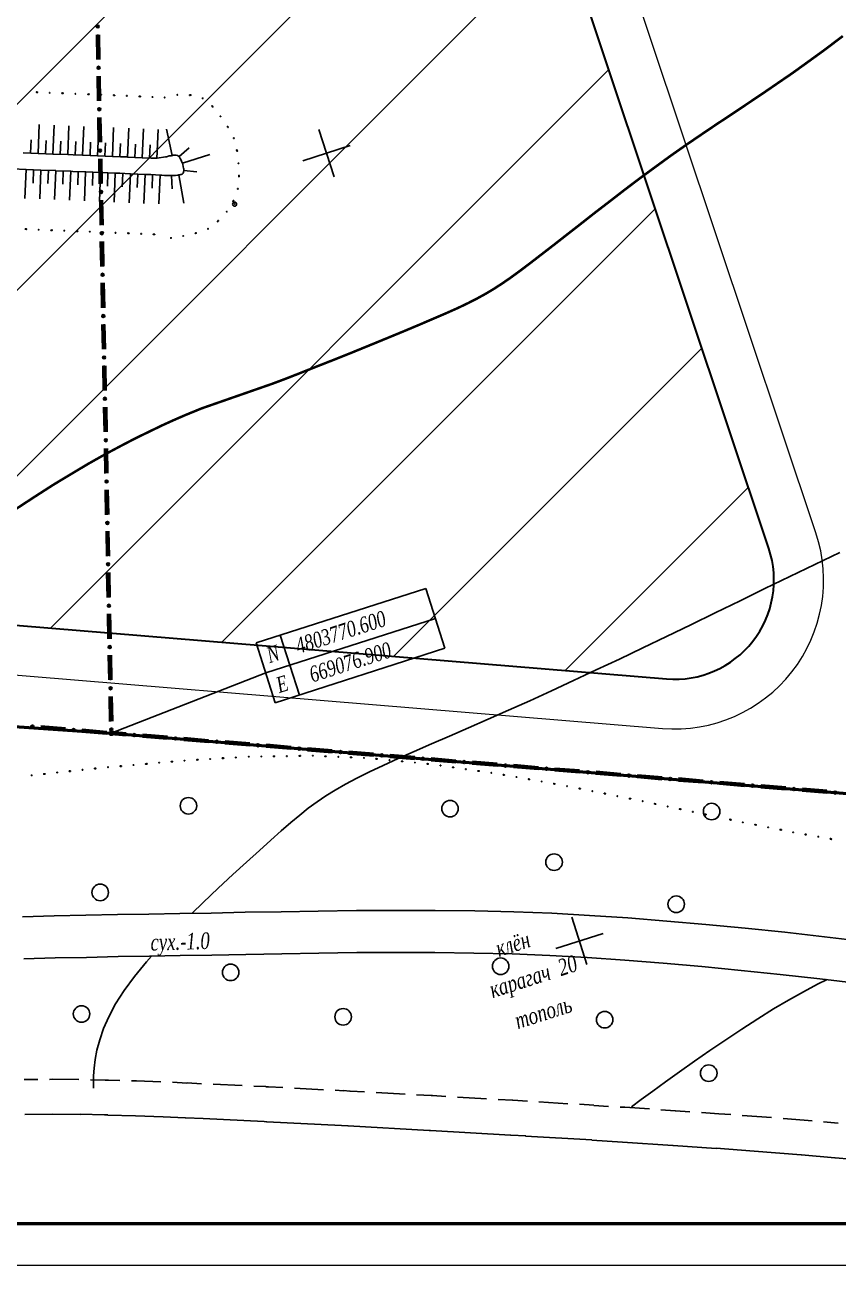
# Model space of a CAD drawing. Header units: millimetres. Extents: x 1353783 to 6492029790, y -7276956 to -512500.
# Drawn here: x 10001890 to 10011722, y -2864931 to -2849940 of the extents above; entities that cross this region are included whole.
import ezdxf

# ---------------------------------------------------------------- set-up
doc = ezdxf.new("R2010")
doc.units = ezdxf.units.MM
doc.linetypes.add('CONTI', pattern=[0])
doc.layers.get('0').update_dxf_attribs({"lineweight": 5})
doc.layers.get('Defpoints').update_dxf_attribs({"color": 255})
for name, color, linetype, lineweight in [('!A-0', 7, 'Continuous', 0), ('ГР.УЧ', 12, 'ограждение1', 40), ('штамп', 7, 'Continuous', 50)]:
    doc.layers.add(name, color=color, linetype=linetype, lineweight=lineweight)
for name, color, linetype in [('GOR_BUNKNOWN', 212, 'CONTI'), ('GORIZUNKNOWN', 32, 'CONTI'), ('NAD_MГИДРОГР', 94, 'CONTI'), ('NAD_MРАСТЕНИ', 94, 'CONTI'), ('PI_DTUNKNOWN', 250, 'CONTI'), ('PI_DTГРАНИЦЫ', 10, 'CONTI'), ('SETKR', 7, 'CONTI'), ('SIT_LГИДРОГР', 84, 'CONTI'), ('SIT_LГРАНИЦЫ', 10, 'CONTI'), ('SIT_LДОРОГИ', 250, 'CONTI'), ('SIT_LРЕЛЬЕФ', 7, 'CONTI'), ('ZAPSKРАСТЕНИ', 94, 'CONTI'), ('ГРАНИЦЫ', 7, 'CONTI'), ('Заливка', 7, 'Continuous'), ('РЕЛЬЕФ', 7, 'CONTI')]:
    doc.layers.add(name, color=color, linetype=linetype)
doc.styles.add('SHRFT', font='', dxfattribs={"width": 0.75})
doc.styles.get('SHRFT').set_extended_font_data('Times New Roman Cyr', italic=True)
doc.linetypes.add('ограждение1', pattern='A,6.35,-2.54,[133,ltypeshp.shx,S=2.54,R=0,X=-2.54,Y=0],-2.54,25.4', length=36.83)

# ---------------------------------------------------------------- blocks, each defined once
blk = doc.blocks.new('BL_333')
at = {"color": 0}
for p, q in [((0, -3), (0, 3)), ((-3, 0), (3, 0))]:
    blk.add_line(p, q, dxfattribs=at)
blk = doc.blocks.new('BL_2004')
at = {"color": 0}
blk.add_circle((0, 0), 1, dxfattribs=at)
blk = doc.blocks.new('оо')
at = {"layer": 'GOR_BUNKNOWN', "color": 9, "true_color": 0xc7c8ca, "const_width": 0.15}
blk.add_lwpolyline([(222893.973, -3431873.462), (222895.283, -3431873.102), (222896.563, -3431872.762), (222897.793, -3431872.472), (222898.963, -3431872.202), (222900.083, -3431871.972), (222901.133, -3431871.782), (222902.123, -3431871.612), (222903.043, -3431871.482), (222903.893, -3431871.362), (222904.663, -3431871.272), (222905.363, -3431871.202), (222905.983, -3431871.152), (222906.523, -3431871.112), (222911.003, -3431871.002), (222911.853, -3431870.962), (222912.813, -3431870.902), (222913.863, -3431870.832), (222914.973, -3431870.762), (222916.123, -3431870.682), (222917.283, -3431870.592), (222918.433, -3431870.502), (222919.543, -3431870.412), (222920.583, -3431870.322), (222921.533, -3431870.232), (222922.363, -3431870.152), (222923.103, -3431870.072), (222923.763, -3431869.982), (222924.373, -3431869.882), (222924.943, -3431869.772), (222925.503, -3431869.642), (222926.063, -3431869.492), (222926.663, -3431869.312), (222927.303, -3431869.102), (222928.023, -3431868.852), (222928.823, -3431868.562), (222929.713, -3431868.242), (222930.663, -3431867.892), (222931.673, -3431867.522), (222932.723, -3431867.132), (222933.813, -3431866.742), (222934.913, -3431866.342), (222936.033, -3431865.952), (222937.143, -3431865.582), (222938.233, -3431865.222), (222939.303, -3431864.892), (222940.353, -3431864.582), (222941.383, -3431864.282), (222942.423, -3431863.992), (222943.463, -3431863.692), (222944.513, -3431863.392), (222945.583, -3431863.072), (222946.693, -3431862.742), (222947.833, -3431862.372), (222949.023, -3431861.982), (222950.273, -3431861.542)], dxfattribs=at)
at = {"layer": 'GORIZUNKNOWN', "color": 9, "true_color": 0xc7c8ca}
for points in [[(222940.563, -3431891.202), (222938.903, -3431891.422), (222937.243, -3431891.662), (222935.573, -3431891.892), (222933.923, -3431892.132), (222932.273, -3431892.372), (222930.653, -3431892.602), (222929.043, -3431892.822), (222927.463, -3431893.042), (222925.903, -3431893.252), (222924.373, -3431893.452), (222922.873, -3431893.642), (222921.403, -3431893.822), (222919.973, -3431893.992), (222918.583, -3431894.142), (222917.243, -3431894.282), (222915.943, -3431894.422), (222914.703, -3431894.542), (222913.523, -3431894.662), (222912.393, -3431894.782), (222911.333, -3431894.892), (222910.343, -3431895.012), (222909.433, -3431895.132), (222908.593, -3431895.252), (222907.833, -3431895.392), (222907.133, -3431895.542), (222906.483, -3431895.702), (222905.863, -3431895.882), (222905.243, -3431896.092), (222904.623, -3431896.322), (222903.973, -3431896.592), (222903.263, -3431896.892), (222902.503, -3431897.232), (222901.653, -3431897.612), (222900.703, -3431898.042), (222899.673, -3431898.512), (222898.583, -3431899.022), (222897.463, -3431899.562), (222896.603, -3431899.988)], [(222893.485, -3431901.696), (222893.093, -3431901.932), (222892.133, -3431902.552), (222891.273, -3431903.172), (222890.543, -3431903.782), (222889.913, -3431904.392), (222889.393, -3431904.982), (222888.963, -3431905.552), (222888.613, -3431906.102), (222888.333, -3431906.612), (222888.113, -3431907.092), (222887.943, -3431907.522), (222887.813, -3431907.902), (222887.713, -3431908.232)], [(222918.323, -3431919.242), (222919.023, -3431919.002), (222919.843, -3431918.732), (222920.753, -3431918.432), (222921.743, -3431918.112), (222922.793, -3431917.782), (222923.873, -3431917.452), (222924.993, -3431917.122), (222926.113, -3431916.802), (222927.223, -3431916.502), (222928.303, -3431916.232), (222929.343, -3431916.002), (222930.343, -3431915.802), (222931.303, -3431915.622), (222931.944, -3431915.523)]]:
    blk.add_lwpolyline(points, dxfattribs=at)
at = {"layer": 'PI_DTUNKNOWN', "color": 9, "true_color": 0xc7c8ca}
blk.add_circle((222912.163, -3431859.972), 0.125, dxfattribs=at)
blk.add_point((222912.163, -3431859.972), dxfattribs=at)
at = {"layer": 'PI_DTГРАНИЦЫ', "color": 9, "true_color": 0xc7c8ca}
blk.add_circle((222895.293, -3431888.132), 0.125, dxfattribs=at)
blk.add_point((222895.293, -3431888.132), dxfattribs=at)
at = {"layer": 'SIT_LГИДРОГР', "color": 9, "true_color": 0xc7c8ca}
for p, q in [((222886.793, -3431897.052), (222888.623, -3431897.582)), ((222888.623, -3431897.582), (222890.463, -3431898.132)), ((222890.463, -3431898.132), (222892.293, -3431898.672)), ((222892.293, -3431898.672), (222894.113, -3431899.232)), ((222894.113, -3431899.232), (222895.903, -3431899.772)), ((222886.083, -3431899.492), (222887.903, -3431900.022)), ((222887.903, -3431900.022), (222889.733, -3431900.572)), ((222895.903, -3431899.772), (222897.713, -3431900.332)), ((222889.733, -3431900.572), (222891.563, -3431901.112)), ((222897.713, -3431900.332), (222899.683, -3431900.902)), ((222899.683, -3431900.902), (222901.763, -3431901.542)), ((222891.563, -3431901.112), (222893.373, -3431901.662)), ((222893.373, -3431901.662), (222895.153, -3431902.202)), ((222901.763, -3431901.542), (222903.913, -3431902.192)), ((222895.153, -3431902.202), (222896.983, -3431902.762)), ((222903.913, -3431902.192), (222906.133, -3431902.862)), ((222896.983, -3431902.762), (222898.953, -3431903.342)), ((222906.133, -3431902.862), (222908.393, -3431903.582)), ((222898.953, -3431903.342), (222901.023, -3431903.972)), ((222908.393, -3431903.582), (222910.663, -3431904.312)), ((222901.023, -3431903.972), (222903.173, -3431904.622)), ((222903.173, -3431904.622), (222905.373, -3431905.292)), ((222910.663, -3431904.312), (222912.923, -3431905.072)), ((222905.373, -3431905.292), (222907.613, -3431906.012)), ((222912.923, -3431905.072), (222915.153, -3431905.842)), ((222907.613, -3431906.012), (222909.863, -3431906.732)), ((222915.153, -3431905.842), (222917.323, -3431906.632)), ((222909.863, -3431906.732), (222912.103, -3431907.482)), ((222917.323, -3431906.632), (222919.443, -3431907.462)), ((222912.103, -3431907.482), (222914.293, -3431908.242)), ((222919.443, -3431907.462), (222921.603, -3431908.302)), ((222914.293, -3431908.242), (222916.423, -3431909.022)), ((222921.603, -3431908.302), (222923.783, -3431909.202)), ((222916.423, -3431909.022), (222918.523, -3431909.832)), ((222918.523, -3431909.832), (222920.653, -3431910.672)), ((222923.783, -3431909.202), (222925.973, -3431910.122)), ((222920.653, -3431910.672), (222922.803, -3431911.562)), ((222925.973, -3431910.122), (222928.173, -3431911.072)), ((222928.173, -3431911.072), (222930.373, -3431912.032)), ((222922.803, -3431911.562), (222924.973, -3431912.472)), ((222930.373, -3431912.032), (222932.573, -3431913.022)), ((222924.973, -3431912.472), (222927.153, -3431913.412)), ((222927.153, -3431913.412), (222929.333, -3431914.372)), ((222932.573, -3431913.022), (222934.763, -3431914.022)), ((222929.333, -3431914.372), (222931.533, -3431915.352)), ((222931.533, -3431915.352), (222933.703, -3431916.342))]:
    blk.add_line(p, q, dxfattribs=at)
at = {"layer": 'SIT_LГРАНИЦЫ', "color": 9, "true_color": 0xc7c8ca}
for p, q in [((222907.343, -3431847.672), (222906.903, -3431849.112)), ((222907.383, -3431847.682), (222906.953, -3431849.122)), ((222907.423, -3431847.692), (222906.993, -3431849.132)), ((222907.463, -3431847.712), (222907.033, -3431849.142)), ((222907.513, -3431847.722), (222907.083, -3431849.162)), ((222906.613, -3431850.062), (222906.183, -3431851.502)), ((222906.663, -3431850.082), (222906.233, -3431851.512)), ((222906.703, -3431850.092), (222906.273, -3431851.532)), ((222906.743, -3431850.102), (222906.313, -3431851.542)), ((222906.793, -3431850.122), (222906.363, -3431851.552)), ((222905.903, -3431852.462), (222905.463, -3431853.902)), ((222905.943, -3431852.472), (222905.513, -3431853.912)), ((222905.983, -3431852.482), (222905.553, -3431853.922)), ((222906.023, -3431852.502), (222905.593, -3431853.932)), ((222906.073, -3431852.512), (222905.643, -3431853.952)), ((222905.183, -3431854.852), (222904.753, -3431856.292)), ((222905.233, -3431854.872), (222904.803, -3431856.302)), ((222905.273, -3431854.882), (222904.843, -3431856.322)), ((222905.313, -3431854.892), (222904.883, -3431856.332)), ((222905.363, -3431854.912), (222904.933, -3431856.342)), ((222904.473, -3431857.252), (222904.033, -3431858.692)), ((222904.513, -3431857.262), (222904.083, -3431858.702)), ((222904.553, -3431857.272), (222904.123, -3431858.712)), ((222904.593, -3431857.292), (222904.163, -3431858.722)), ((222904.643, -3431857.302), (222904.213, -3431858.742)), ((222903.743, -3431859.642), (222903.313, -3431861.082)), ((222903.793, -3431859.662), (222903.363, -3431861.092)), ((222903.833, -3431859.672), (222903.403, -3431861.112)), ((222903.873, -3431859.682), (222903.443, -3431861.122)), ((222903.923, -3431859.702), (222903.493, -3431861.132)), ((222903.033, -3431862.042), (222902.593, -3431863.482)), ((222903.073, -3431862.052), (222902.643, -3431863.492)), ((222903.113, -3431862.062), (222902.683, -3431863.502)), ((222903.153, -3431862.082), (222902.723, -3431863.512)), ((222903.203, -3431862.092), (222902.773, -3431863.532)), ((222902.303, -3431864.432), (222901.873, -3431865.872)), ((222902.353, -3431864.452), (222901.923, -3431865.882)), ((222902.393, -3431864.462), (222901.963, -3431865.902)), ((222902.433, -3431864.472), (222902.003, -3431865.912)), ((222902.483, -3431864.492), (222902.053, -3431865.922)), ((222901.593, -3431866.832), (222901.153, -3431868.272)), ((222901.633, -3431866.842), (222901.203, -3431868.282)), ((222901.673, -3431866.852), (222901.243, -3431868.292)), ((222901.713, -3431866.872), (222901.283, -3431868.302)), ((222901.763, -3431866.882), (222901.333, -3431868.322)), ((222900.873, -3431869.222), (222900.443, -3431870.662)), ((222900.923, -3431869.242), (222900.493, -3431870.672)), ((222900.963, -3431869.252), (222900.533, -3431870.692)), ((222901.003, -3431869.262), (222900.573, -3431870.702)), ((222901.053, -3431869.282), (222900.623, -3431870.712)), ((222900.163, -3431871.622), (222899.723, -3431873.062)), ((222900.203, -3431871.632), (222899.773, -3431873.072)), ((222900.243, -3431871.642), (222899.813, -3431873.082)), ((222900.283, -3431871.662), (222899.853, -3431873.092)), ((222900.333, -3431871.672), (222899.903, -3431873.112)), ((222899.433, -3431874.012), (222899.003, -3431875.452)), ((222899.483, -3431874.032), (222899.053, -3431875.462)), ((222899.523, -3431874.042), (222899.093, -3431875.482)), ((222899.563, -3431874.052), (222899.133, -3431875.492)), ((222899.613, -3431874.072), (222899.183, -3431875.502)), ((222898.723, -3431876.412), (222898.283, -3431877.852)), ((222898.763, -3431876.422), (222898.333, -3431877.862)), ((222898.803, -3431876.432), (222898.373, -3431877.872)), ((222898.843, -3431876.452), (222898.413, -3431877.882)), ((222898.893, -3431876.462), (222898.463, -3431877.902)), ((222897.993, -3431878.802), (222897.563, -3431880.242)), ((222898.043, -3431878.822), (222897.613, -3431880.252)), ((222898.083, -3431878.832), (222897.653, -3431880.272)), ((222898.123, -3431878.842), (222897.693, -3431880.282)), ((222898.173, -3431878.862), (222897.743, -3431880.292)), ((222897.283, -3431881.202), (222896.843, -3431882.642)), ((222897.323, -3431881.212), (222896.893, -3431882.652)), ((222897.363, -3431881.222), (222896.933, -3431882.662)), ((222897.403, -3431881.242), (222896.973, -3431882.672)), ((222897.453, -3431881.252), (222897.023, -3431882.692)), ((222896.563, -3431883.582), (222896.133, -3431885.022)), ((222896.613, -3431883.602), (222896.183, -3431885.032)), ((222896.653, -3431883.612), (222896.223, -3431885.052)), ((222896.693, -3431883.622), (222896.263, -3431885.062)), ((222896.743, -3431883.642), (222896.313, -3431885.072)), ((222892.693, -3431887.142), (222891.303, -3431886.572)), ((222892.703, -3431887.102), (222891.323, -3431886.532)), ((222892.723, -3431887.062), (222891.343, -3431886.482)), ((222892.743, -3431887.022), (222891.353, -3431886.442)), ((222892.763, -3431886.982), (222891.373, -3431886.402)), ((222895.853, -3431885.982), (222895.413, -3431887.422)), ((222895.893, -3431885.992), (222895.463, -3431887.432)), ((222895.933, -3431886.002), (222895.503, -3431887.442)), ((222895.973, -3431886.022), (222895.543, -3431887.452)), ((222896.023, -3431886.032), (222895.593, -3431887.472)), ((222895.033, -3431888.022), (222893.643, -3431887.442)), ((222895.053, -3431887.982), (222893.663, -3431887.402)), ((222895.063, -3431887.942), (222893.683, -3431887.362)), ((222895.003, -3431888.102), (222893.613, -3431887.532)), ((222895.013, -3431888.062), (222893.633, -3431887.492)), ((222896.093, -3431888.552), (222895.263, -3431888.212)), ((222896.103, -3431888.512), (222895.273, -3431888.172)), ((222896.123, -3431888.472), (222895.293, -3431888.132)), ((222896.143, -3431888.432), (222895.313, -3431888.082)), ((222896.153, -3431888.392), (222895.333, -3431888.042)), ((222898.403, -3431889.512), (222897.013, -3431888.932)), ((222898.413, -3431889.472), (222897.033, -3431888.892)), ((222898.433, -3431889.422), (222897.043, -3431888.852)), ((222898.453, -3431889.382), (222897.063, -3431888.812)), ((222898.463, -3431889.342), (222897.083, -3431888.772)), ((222900.713, -3431890.462), (222899.323, -3431889.892)), ((222900.723, -3431890.422), (222899.343, -3431889.852)), ((222900.743, -3431890.382), (222899.353, -3431889.812)), ((222900.763, -3431890.342), (222899.373, -3431889.762)), ((222900.773, -3431890.302), (222899.393, -3431889.722)), ((222903.023, -3431891.422), (222901.633, -3431890.842)), ((222903.033, -3431891.382), (222901.653, -3431890.802)), ((222903.053, -3431891.332), (222901.663, -3431890.762)), ((222903.073, -3431891.292), (222901.683, -3431890.722)), ((222903.083, -3431891.252), (222901.703, -3431890.682)), ((222905.333, -3431892.372), (222903.943, -3431891.802)), ((222905.343, -3431892.332), (222903.963, -3431891.762)), ((222905.363, -3431892.292), (222903.973, -3431891.722)), ((222905.383, -3431892.252), (222903.993, -3431891.672)), ((222905.393, -3431892.212), (222904.013, -3431891.632)), ((222907.673, -3431893.252), (222906.283, -3431892.682)), ((222907.693, -3431893.212), (222906.303, -3431892.642)), ((222907.703, -3431893.172), (222906.323, -3431892.602)), ((222907.643, -3431893.342), (222906.253, -3431892.762)), ((222907.653, -3431893.302), (222906.273, -3431892.722)), ((222909.953, -3431894.292), (222908.563, -3431893.722)), ((222909.963, -3431894.252), (222908.583, -3431893.682)), ((222909.983, -3431894.212), (222908.593, -3431893.642)), ((222910.003, -3431894.172), (222908.613, -3431893.592)), ((222910.013, -3431894.132), (222908.633, -3431893.552)), ((222912.263, -3431895.252), (222910.873, -3431894.672)), ((222912.273, -3431895.212), (222910.893, -3431894.632)), ((222912.293, -3431895.162), (222910.903, -3431894.592)), ((222912.313, -3431895.122), (222910.923, -3431894.552)), ((222912.323, -3431895.082), (222910.943, -3431894.512)), ((222914.573, -3431896.202), (222913.183, -3431895.632)), ((222914.583, -3431896.162), (222913.203, -3431895.592)), ((222914.603, -3431896.122), (222913.213, -3431895.552)), ((222914.623, -3431896.082), (222913.233, -3431895.502)), ((222914.633, -3431896.042), (222913.253, -3431895.462)), ((222916.943, -3431896.992), (222915.563, -3431896.422)), ((222916.883, -3431897.162), (222915.493, -3431896.582)), ((222916.893, -3431897.122), (222915.513, -3431896.542)), ((222916.913, -3431897.072), (222915.523, -3431896.502)), ((222916.933, -3431897.032), (222915.543, -3431896.462)), ((222919.193, -3431898.112), (222917.803, -3431897.542)), ((222919.203, -3431898.072), (222917.823, -3431897.502)), ((222919.223, -3431898.032), (222917.833, -3431897.462)), ((222919.243, -3431897.992), (222917.853, -3431897.412)), ((222919.253, -3431897.952), (222917.873, -3431897.372)), ((222921.503, -3431899.072), (222920.113, -3431898.492)), ((222921.513, -3431899.032), (222920.133, -3431898.452)), ((222921.533, -3431898.982), (222920.143, -3431898.412)), ((222921.553, -3431898.942), (222920.163, -3431898.372)), ((222921.563, -3431898.902), (222920.183, -3431898.332)), ((222923.813, -3431900.022), (222922.423, -3431899.452)), ((222923.823, -3431899.982), (222922.443, -3431899.412)), ((222923.843, -3431899.942), (222922.453, -3431899.372)), ((222923.863, -3431899.902), (222922.473, -3431899.322)), ((222923.873, -3431899.862), (222922.493, -3431899.282)), ((222926.123, -3431900.982), (222924.733, -3431900.402)), ((222926.133, -3431900.942), (222924.753, -3431900.362)), ((222926.153, -3431900.892), (222924.763, -3431900.322)), ((222926.173, -3431900.852), (222924.783, -3431900.282)), ((222926.183, -3431900.812), (222924.803, -3431900.242)), ((222928.433, -3431901.932), (222927.043, -3431901.362)), ((222928.443, -3431901.892), (222927.063, -3431901.322)), ((222928.463, -3431901.852), (222927.073, -3431901.282)), ((222928.483, -3431901.812), (222927.093, -3431901.232)), ((222928.493, -3431901.772), (222927.113, -3431901.192)), ((222930.743, -3431902.892), (222929.353, -3431902.312)), ((222930.753, -3431902.852), (222929.373, -3431902.272)), ((222930.773, -3431902.802), (222929.383, -3431902.232)), ((222930.793, -3431902.762), (222929.403, -3431902.192)), ((222930.803, -3431902.722), (222929.423, -3431902.152)), ((222933.083, -3431903.762), (222931.693, -3431903.192)), ((222933.103, -3431903.722), (222931.713, -3431903.142)), ((222933.113, -3431903.682), (222931.733, -3431903.102)), ((222933.053, -3431903.842), (222931.663, -3431903.272)), ((222933.063, -3431903.802), (222931.683, -3431903.232)), ((222935.363, -3431904.812), (222933.973, -3431904.232)), ((222935.373, -3431904.772), (222933.993, -3431904.192)), ((222935.393, -3431904.722), (222934.003, -3431904.152)), ((222935.413, -3431904.682), (222934.023, -3431904.112)), ((222935.423, -3431904.642), (222934.043, -3431904.072))]:
    blk.add_line(p, q, dxfattribs=at)
for centre, radius in [((222907.573, -3431847.222), 0.09), ((222907.573, -3431847.222), 0.04), ((222906.853, -3431849.612), 0.09), ((222906.853, -3431849.612), 0.04), ((222906.133, -3431852.012), 0.09), ((222906.133, -3431852.012), 0.04), ((222905.413, -3431854.402), 0.09), ((222905.413, -3431854.402), 0.04), ((222904.703, -3431856.802), 0.09), ((222904.703, -3431856.802), 0.04), ((222903.983, -3431859.192), 0.09), ((222903.983, -3431859.192), 0.04), ((222903.263, -3431861.592), 0.09), ((222903.263, -3431861.592), 0.04), ((222902.543, -3431863.982), 0.09), ((222902.543, -3431863.982), 0.04), ((222901.823, -3431866.382), 0.09), ((222901.823, -3431866.382), 0.04), ((222901.103, -3431868.772), 0.09), ((222901.103, -3431868.772), 0.04), ((222900.393, -3431871.172), 0.09), ((222900.393, -3431871.172), 0.04), ((222899.673, -3431873.562), 0.09), ((222899.673, -3431873.562), 0.04), ((222898.953, -3431875.962), 0.09), ((222898.953, -3431875.962), 0.04), ((222898.233, -3431878.352), 0.09), ((222898.233, -3431878.352), 0.04), ((222897.513, -3431880.752), 0.09), ((222897.513, -3431880.752), 0.04), ((222896.793, -3431883.142), 0.09), ((222896.793, -3431883.142), 0.04), ((222896.083, -3431885.532), 0.09), ((222896.083, -3431885.532), 0.04), ((222890.873, -3431886.292), 0.09), ((222890.873, -3431886.292), 0.04), ((222893.183, -3431887.252), 0.09), ((222893.183, -3431887.252), 0.04), ((222895.363, -3431887.922), 0.09), ((222895.363, -3431887.922), 0.04), ((222896.583, -3431888.662), 0.09), ((222896.583, -3431888.662), 0.04), ((222898.893, -3431889.622), 0.09), ((222898.893, -3431889.622), 0.04), ((222901.203, -3431890.572), 0.09), ((222901.203, -3431890.572), 0.04), ((222903.513, -3431891.532), 0.09), ((222903.513, -3431891.532), 0.04), ((222905.823, -3431892.492), 0.09), ((222905.823, -3431892.492), 0.04), ((222908.133, -3431893.452), 0.09), ((222908.133, -3431893.452), 0.04), ((222910.443, -3431894.402), 0.09), ((222910.443, -3431894.402), 0.04), ((222912.753, -3431895.362), 0.09), ((222912.753, -3431895.362), 0.04), ((222915.063, -3431896.312), 0.09), ((222915.063, -3431896.312), 0.04), ((222917.373, -3431897.272), 0.09), ((222917.373, -3431897.272), 0.04), ((222919.683, -3431898.222), 0.09), ((222919.683, -3431898.222), 0.04), ((222921.993, -3431899.182), 0.09), ((222921.993, -3431899.182), 0.04), ((222924.303, -3431900.132), 0.09), ((222924.303, -3431900.132), 0.04), ((222926.613, -3431901.092), 0.09), ((222926.613, -3431901.092), 0.04), ((222928.923, -3431902.042), 0.09), ((222928.923, -3431902.042), 0.04), ((222931.233, -3431903.002), 0.09), ((222931.233, -3431903.002), 0.04), ((222933.543, -3431903.962), 0.09), ((222933.543, -3431903.962), 0.04), ((222935.853, -3431904.922), 0.09), ((222935.853, -3431904.922), 0.04)]:
    blk.add_circle(centre, radius, dxfattribs=at)
at = {"layer": 'SIT_LДОРОГИ', "color": 9, "true_color": 0xc7c8ca}
for p, q in [((222884.663, -3431906.692), (222883.873, -3431906.442)), ((222885.333, -3431906.902), (222885.503, -3431906.952)), ((222885.503, -3431906.952), (222887.023, -3431907.452)), ((222887.703, -3431907.682), (222888.523, -3431907.972)), ((222888.723, -3431908.032), (222888.543, -3431907.972)), ((222889.373, -3431908.262), (222888.723, -3431908.032)), ((222883.273, -3431908.462), (222884.863, -3431908.962)), ((222884.863, -3431908.952), (222886.453, -3431909.482)), ((222890.033, -3431908.502), (222890.323, -3431908.602)), ((222890.323, -3431908.602), (222891.693, -3431909.102)), ((222886.453, -3431909.472), (222887.843, -3431909.952)), ((222892.363, -3431909.342), (222893.183, -3431909.652)), ((222894.013, -3431909.962), (222893.193, -3431909.652)), ((222887.863, -3431909.962), (222888.033, -3431910.022)), ((222888.033, -3431910.032), (222889.613, -3431910.582)), ((222889.613, -3431910.592), (222891.183, -3431911.152)), ((222894.673, -3431910.202), (222896.313, -3431910.822)), ((222891.183, -3431911.152), (222892.443, -3431911.622)), ((222896.973, -3431911.072), (222897.663, -3431911.322)), ((222897.653, -3431911.332), (222897.793, -3431911.382)), ((222898.623, -3431911.692), (222897.803, -3431911.382)), ((222892.453, -3431911.622), (222893.453, -3431911.992)), ((222893.453, -3431911.992), (222896.923, -3431913.292)), ((222899.283, -3431911.942), (222900.923, -3431912.562)), ((222901.583, -3431912.812), (222902.043, -3431912.992)), ((222896.913, -3431913.302), (222897.053, -3431913.352)), ((222897.063, -3431913.352), (222901.293, -3431914.952)), ((222902.043, -3431912.982), (222902.403, -3431913.122)), ((222903.243, -3431913.452), (222902.423, -3431913.132)), ((222903.893, -3431913.702), (222905.533, -3431914.332)), ((222901.293, -3431914.952), (222901.653, -3431915.092)), ((222901.663, -3431915.102), (222906.253, -3431916.862)), ((222906.183, -3431914.582), (222907.003, -3431914.892)), ((222907.073, -3431914.912), (222907.013, -3431914.892)), ((222907.843, -3431915.212), (222907.083, -3431914.912)), ((222908.493, -3431915.462), (222910.133, -3431916.102)), ((222910.783, -3431916.352), (222911.603, -3431916.662)), ((222912.443, -3431916.982), (222911.623, -3431916.662)), ((222906.253, -3431916.862), (222906.323, -3431916.892)), ((222906.323, -3431916.882), (222910.843, -3431918.632)), ((222913.083, -3431917.242), (222914.723, -3431917.882)), ((222915.373, -3431918.132), (222916.183, -3431918.452)), ((222910.863, -3431918.632), (222911.703, -3431918.952)), ((222917.013, -3431918.792), (222916.193, -3431918.462)), ((222911.693, -3431918.962), (222915.423, -3431920.412)), ((222917.663, -3431919.042), (222917.933, -3431919.142)), ((222917.933, -3431919.142), (222919.313, -3431919.692)), ((222915.433, -3431920.432), (222917.163, -3431921.102)), ((222919.963, -3431919.952), (222920.773, -3431920.272)), ((222921.593, -3431920.602), (222920.783, -3431920.282)), ((222917.163, -3431921.102), (222919.993, -3431922.232)), ((222922.253, -3431920.862), (222923.223, -3431921.252)), ((222923.223, -3431921.252), (222923.893, -3431921.522)), ((222924.543, -3431921.782), (222925.353, -3431922.112)), ((222920.003, -3431922.232), (222922.433, -3431923.202)), ((222926.183, -3431922.442), (222925.363, -3431922.112)), ((222922.433, -3431923.192), (222924.563, -3431924.062)), ((222926.833, -3431922.712), (222928.023, -3431923.192)), ((222928.023, -3431923.192), (222928.463, -3431923.382)), ((222924.573, -3431924.062), (222927.213, -3431925.132)), ((222929.103, -3431923.652), (222929.913, -3431924.002)), ((222927.213, -3431925.142), (222929.093, -3431925.932)), ((222929.103, -3431925.932), (222931.253, -3431926.842))]:
    blk.add_line(p, q, dxfattribs=at)
at = {"layer": 'SIT_LРЕЛЬЕФ', "color": 9, "true_color": 0xc7c8ca}
for p, q in [((222902.393, -3431851.782), (222901.793, -3431853.422)), ((222903.233, -3431852.092), (222902.633, -3431853.732)), ((222901.643, -3431852.512), (222901.363, -3431853.262)), ((222902.493, -3431852.822), (222902.213, -3431853.572)), ((222904.083, -3431852.402), (222903.483, -3431854.042)), ((222904.923, -3431852.712), (222904.323, -3431854.352)), ((222900.943, -3431853.112), (222901.793, -3431853.422)), ((222901.793, -3431853.422), (222902.643, -3431853.732)), ((222902.633, -3431853.732), (222903.483, -3431854.042)), ((222903.333, -3431853.132), (222903.053, -3431853.882)), ((222904.183, -3431853.442), (222903.903, -3431854.192)), ((222905.773, -3431853.022), (222905.173, -3431854.662)), ((222906.613, -3431853.332), (222906.013, -3431854.972)), ((222907.473, -3431853.642), (222906.863, -3431855.282)), ((222900.043, -3431853.842), (222900.813, -3431854.122)), ((222900.203, -3431855.762), (222900.803, -3431854.122)), ((222900.803, -3431854.122), (222901.653, -3431854.432)), ((222900.953, -3431855.032), (222901.223, -3431854.272)), ((222901.053, -3431856.072), (222901.653, -3431854.432)), ((222901.653, -3431854.432), (222902.503, -3431854.742)), ((222903.483, -3431854.042), (222903.793, -3431854.152)), ((222903.793, -3431854.152), (222904.333, -3431854.352)), ((222904.323, -3431854.352), (222905.173, -3431854.662)), ((222905.023, -3431853.752), (222904.743, -3431854.502)), ((222905.873, -3431854.062), (222905.593, -3431854.812)), ((222906.713, -3431854.372), (222906.433, -3431855.122)), ((222908.313, -3431853.952), (222907.703, -3431855.592)), ((222909.143, -3431854.262), (222908.543, -3431855.902)), ((222909.623, -3431854.402), (222909.473, -3431856.022)), ((222901.803, -3431855.342), (222902.073, -3431854.582)), ((222901.893, -3431856.382), (222902.493, -3431854.742)), ((222902.493, -3431854.742), (222903.343, -3431855.052)), ((222902.643, -3431855.652), (222902.913, -3431854.892)), ((222902.743, -3431856.692), (222903.343, -3431855.052)), ((222903.343, -3431855.052), (222903.453, -3431855.092)), ((222903.453, -3431855.092), (222904.193, -3431855.362)), ((222903.493, -3431855.962), (222903.763, -3431855.202)), ((222905.173, -3431854.662), (222906.023, -3431854.972)), ((222906.013, -3431854.972), (222906.473, -3431855.142)), ((222906.473, -3431855.132), (222906.853, -3431855.272)), ((222907.563, -3431854.692), (222907.283, -3431855.442)), ((222908.403, -3431855.002), (222908.123, -3431855.752)), ((222903.583, -3431857.002), (222904.183, -3431855.362)), ((222904.183, -3431855.362), (222905.033, -3431855.672)), ((222904.333, -3431856.272), (222904.603, -3431855.512)), ((222904.433, -3431857.312), (222905.033, -3431855.672)), ((222905.033, -3431855.672), (222905.883, -3431855.982)), ((222905.183, -3431856.582), (222905.453, -3431855.822)), ((222905.273, -3431857.622), (222905.873, -3431855.982)), ((222905.873, -3431855.982), (222906.133, -3431856.072)), ((222906.863, -3431855.282), (222907.703, -3431855.592)), ((222907.703, -3431855.592), (222908.223, -3431855.782)), ((222908.223, -3431855.782), (222908.553, -3431855.902)), ((222909.063, -3431855.982), (222908.553, -3431855.902)), ((222909.123, -3431855.982), (222909.063, -3431855.982)), ((222909.193, -3431855.992), (222909.123, -3431855.982)), ((222910.583, -3431855.892), (222909.843, -3431856.212)), ((222906.023, -3431856.892), (222906.303, -3431856.142)), ((222906.123, -3431857.942), (222906.733, -3431856.302)), ((222906.133, -3431856.072), (222906.723, -3431856.292)), ((222906.733, -3431856.302), (222907.573, -3431856.612)), ((222906.873, -3431857.212), (222907.153, -3431856.462)), ((222906.963, -3431858.252), (222907.573, -3431856.612)), ((222907.573, -3431856.612), (222907.883, -3431856.722)), ((222907.883, -3431856.722), (222908.423, -3431856.922)), ((222909.293, -3431855.992), (222909.193, -3431855.992)), ((222909.403, -3431856.012), (222909.293, -3431855.992)), ((222909.473, -3431856.022), (222909.403, -3431856.012)), ((222909.513, -3431856.022), (222909.463, -3431856.022)), ((222909.623, -3431856.042), (222909.513, -3431856.012)), ((222909.713, -3431856.082), (222909.623, -3431856.052)), ((222909.783, -3431856.122), (222909.713, -3431856.082)), ((222909.833, -3431856.172), (222909.783, -3431856.122)), ((222909.863, -3431856.242), (222909.833, -3431856.172)), ((222909.883, -3431856.342), (222909.863, -3431856.242)), ((222909.903, -3431856.452), (222909.883, -3431856.342)), ((222909.913, -3431856.582), (222909.903, -3431856.452)), ((222909.903, -3431856.862), (222909.913, -3431856.722)), ((222909.913, -3431856.652), (222909.913, -3431856.582)), ((222909.913, -3431856.722), (222909.913, -3431856.652)), ((222911.663, -3431856.652), (222909.913, -3431856.652)), ((222907.723, -3431857.522), (222907.993, -3431856.762)), ((222907.813, -3431858.562), (222908.413, -3431856.922)), ((222908.413, -3431856.922), (222908.513, -3431856.962)), ((222908.513, -3431856.962), (222908.663, -3431857.032)), ((222908.663, -3431857.032), (222908.733, -3431857.052)), ((222908.733, -3431857.052), (222908.843, -3431857.092)), ((222908.843, -3431857.092), (222908.983, -3431857.142)), ((222908.853, -3431857.932), (222909.053, -3431857.162)), ((222908.983, -3431857.142), (222909.133, -3431857.182)), ((222909.133, -3431857.182), (222909.293, -3431857.222)), ((222909.253, -3431858.982), (222909.503, -3431857.252)), ((222909.293, -3431857.222), (222909.443, -3431857.252)), ((222909.443, -3431857.252), (222909.503, -3431857.262)), ((222909.503, -3431857.252), (222909.583, -3431857.262)), ((222909.583, -3431857.272), (222909.693, -3431857.272)), ((222909.693, -3431857.272), (222909.773, -3431857.242)), ((222909.773, -3431857.242), (222909.823, -3431857.182)), ((222909.823, -3431857.182), (222909.863, -3431857.092)), ((222910.583, -3431857.422), (222909.853, -3431857.102)), ((222909.863, -3431857.092), (222909.893, -3431856.982)), ((222909.883, -3431856.982), (222909.893, -3431856.862))]:
    blk.add_line(p, q, dxfattribs=at)
for centre in [(222902.843, -3431849.872), (222902.883, -3431849.892), (222903.583, -3431850.152), (222904.293, -3431850.402), (222904.343, -3431850.422), (222905.043, -3431850.682), (222905.763, -3431850.942), (222905.813, -3431850.952), (222906.513, -3431851.212), (222907.223, -3431851.472), (222907.263, -3431851.492), (222907.963, -3431851.752), (222908.673, -3431852.012), (222908.723, -3431852.032), (222909.423, -3431852.292), (222910.113, -3431852.542), (222910.893, -3431852.622), (222911.603, -3431852.872), (222911.653, -3431852.882), (222912.283, -3431853.292), (222912.683, -3431853.912), (222912.703, -3431853.962), (222912.973, -3431854.662), (222913.193, -3431855.382), (222913.213, -3431855.422), (222913.343, -3431856.162), (222913.293, -3431856.912), (222913.293, -3431856.962), (222899.673, -3431857.542), (222899.713, -3431857.562), (222900.413, -3431857.822), (222901.123, -3431858.082), (222901.173, -3431858.092), (222913.143, -3431857.692), (222901.873, -3431858.352), (222902.583, -3431858.612), (222902.623, -3431858.622), (222903.323, -3431858.882), (222912.923, -3431858.462), (222912.943, -3431858.412), (222904.033, -3431859.142), (222904.083, -3431859.162), (222904.783, -3431859.422), (222905.493, -3431859.672), (222905.543, -3431859.692), (222912.633, -3431859.152), (222906.243, -3431859.952), (222906.943, -3431860.212), (222906.993, -3431860.232), (222911.573, -3431860.262), (222912.133, -3431859.782), (222912.163, -3431859.752), (222907.883, -3431860.742), (222908.623, -3431860.852), (222909.373, -3431860.922), (222909.413, -3431860.922), (222910.173, -3431860.902), (222910.873, -3431860.662), (222910.913, -3431860.632), (222889.933, -3431889.082), (222890.663, -3431889.232), (222890.713, -3431889.242), (222891.453, -3431889.392), (222892.183, -3431889.542), (222892.223, -3431889.552), (222892.963, -3431889.702), (222893.693, -3431889.852), (222893.743, -3431889.872), (222894.473, -3431890.022), (222895.203, -3431890.192), (222895.253, -3431890.212), (222895.983, -3431890.372), (222896.713, -3431890.542), (222896.773, -3431890.552), (222897.503, -3431890.712), (222898.233, -3431890.882), (222898.283, -3431890.892), (222899.003, -3431891.062), (222899.733, -3431891.242), (222899.783, -3431891.252), (222900.503, -3431891.442), (222901.233, -3431891.622), (222901.293, -3431891.642), (222902.013, -3431891.832), (222902.773, -3431892.022), (222903.493, -3431892.242), (222904.213, -3431892.462), (222904.253, -3431892.472), (222904.973, -3431892.692), (222905.693, -3431892.912), (222905.743, -3431892.922), (222906.473, -3431893.152), (222907.173, -3431893.412), (222907.213, -3431893.422), (222907.923, -3431893.682), (222908.623, -3431893.942), (222908.673, -3431893.962), (222909.383, -3431894.222), (222910.063, -3431894.502), (222910.113, -3431894.522), (222910.803, -3431894.822), (222911.493, -3431895.122), (222911.533, -3431895.132), (222912.223, -3431895.432), (222912.913, -3431895.732), (222912.953, -3431895.752), (222913.643, -3431896.072), (222914.313, -3431896.402), (222914.353, -3431896.422), (222915.033, -3431896.752), (222915.703, -3431897.082), (222915.753, -3431897.102), (222916.433, -3431897.432), (222917.093, -3431897.772), (222917.133, -3431897.792), (222917.803, -3431898.142), (222918.463, -3431898.492), (222918.503, -3431898.512), (222919.173, -3431898.862), (222919.833, -3431899.212), (222919.873, -3431899.242), (222920.543, -3431899.602), (222921.203, -3431899.962), (222921.253, -3431899.992), (222921.903, -3431900.352), (222922.563, -3431900.712), (222922.603, -3431900.742), (222923.253, -3431901.102), (222923.913, -3431901.472), (222923.963, -3431901.492), (222924.613, -3431901.862), (222925.263, -3431902.232), (222925.303, -3431902.262), (222925.953, -3431902.632), (222926.603, -3431903.002), (222926.653, -3431903.022), (222927.303, -3431903.402), (222927.953, -3431903.772), (222928.003, -3431903.792), (222928.653, -3431904.162), (222929.303, -3431904.532), (222929.343, -3431904.562), (222929.993, -3431904.932), (222930.653, -3431905.292), (222930.703, -3431905.322), (222931.353, -3431905.682), (222932.013, -3431906.042), (222932.053, -3431906.072), (222932.703, -3431906.432), (222933.363, -3431906.782), (222933.403, -3431906.802), (222934.073, -3431907.152), (222934.733, -3431907.502), (222934.773, -3431907.532)]:
    blk.add_circle(centre, 0.02, dxfattribs=at)
at = {"layer": 'ГРАНИЦЫ', "color": 9, "linetype": 'CONTI', "true_color": 0xc7c8ca}
for p, q in [((222905.293, -3431885.612), (222916.063, -3431885.612)), ((222905.293, -3431889.412), (222905.293, -3431885.612)), ((222906.833, -3431885.612), (222906.833, -3431889.412)), ((222916.063, -3431885.612), (222916.063, -3431889.412)), ((222895.293, -3431888.132), (222905.293, -3431887.512)), ((222905.293, -3431887.512), (222916.063, -3431887.512)), ((222916.063, -3431889.412), (222905.293, -3431889.412))]:
    blk.add_line(p, q, dxfattribs=at)
blk.add_circle((222895.293, -3431888.132), 0.125, dxfattribs=at)
at = {"layer": 'SETKR', "color": 9, "true_color": 0xc7c8ca, "xscale": 0.5000000000000001, "yscale": 0.5000000000000001, "zscale": 0.5000000000000001}
for p in [(222918.393, -3431858.732), (222918.393, -3431908.732)]:
    blk.add_blockref('BL_333', p, dxfattribs=at)
at = {"layer": 'ZAPSKРАСТЕНИ', "color": 9, "true_color": 0xc7c8ca, "xscale": 0.5000000000000001, "yscale": 0.5000000000000001, "zscale": 0.5000000000000001}
for p in [(222898.393, -3431893.732), (222891.713, -3431897.084), (222913.393, -3431898.732), (222888.393, -3431903.732), (222897.741, -3431904.095), (222918.393, -3431903.732), (222928.393, -3431903.732), (222903.393, -3431908.732), (222913.393, -3431908.732), (222924.643, -3431908.411), (222918.393, -3431913.732), (222923.393, -3431918.732)]:
    blk.add_blockref('BL_2004', p, dxfattribs=at)
at = {"layer": 'NAD_MГИДРОГР', "color": 9, "true_color": 0xc7c8ca, "style": 'SHRFT', "width": 0.75}
blk.add_text('сух.-1.0', height=1, rotation=343.99999, dxfattribs=at).set_placement((222893.543, -3431901.372))
at = {"layer": 'NAD_MРАСТЕНИ', "color": 9, "true_color": 0xc7c8ca, "style": 'SHRFT', "width": 0.75}
for s, p in [('клён', (222913.463, -3431908.172)), ('карагач  20', (222912.343, -3431910.422)), ('тополь', (222913.223, -3431912.672))]:
    blk.add_text(s, height=1, dxfattribs=at).set_placement(p)
at = {"layer": 'ГРАНИЦЫ', "color": 9, "true_color": 0xc7c8ca, "style": 'SHRFT', "width": 0.75}
for s, p in [('N', (222905.703, -3431887.032)), ('4803770.600', (222907.533, -3431887.032)), ('E', (222905.703, -3431888.932)), (' 669076.900', (222907.533, -3431888.932))]:
    blk.add_text(s, height=0.95, dxfattribs=at).set_placement(p)

msp = doc.modelspace()

# ---------------------------------------------------------------- hatches: boundary and pattern name
at = {"layer": 'Заливка', "lineweight": 13, "ltscale": 100}
h = msp.add_hatch(dxfattribs=at)
h.set_pattern_fill('ANSI31', color=5, scale=500)
h.set_pattern_definition([(45, (298297.6, 0), (-1122.53202, 1122.53202), [])])
edge = h.paths.add_edge_path()
edge.add_line((9993522, -2792997), (9997384, -2799850))
edge.add_arc((9991112, -2803385), 7200, 1.9092, 29.4072, ccw=False)
edge.add_line((9998308, -2803146), (9998562, -2810752))
edge.add_line((9998562, -2810752), (9998562, -2843655))
edge.add_arc((9991345, -2843655), 7218, 354.3683, 359.9931, ccw=False)
edge.add_line((9998528, -2844363), (9997355, -2855584))
edge.add_arc((9998546, -2855726), 1200, 173.1727, 265.2807)
edge.add_line((9998448, -2856922), (10009648, -2857846))
edge.add_arc((10009746, -2856650), 1200, 265.3316, 378.4962)
edge.add_line((10010884, -2856270), (10004064, -2835875))
edge.add_arc((10009189, -2833879), 5500, 181.1082, 201.2773, ccw=False)
edge.add_line((10003690, -2833986), (10002921, -2794236))
edge.add_arc((10001721, -2794259), 1200, 1.1082, 75.4144)
edge.add_line((10002023, -2793098), (10001343, -2792921))
edge.add_line((10001343, -2792921), (9994868, -2791246))
edge.add_arc((9994567, -2792408), 1200, 75.4992, 209.4072)

# ---------------------------------------------------------------- linework, layer by layer
at = {"layer": '!A-0', "color": 219, "lineweight": 30, "ltscale": 100, "true_color": 0x642165}
msp.add_lwpolyline([(9993522, -2792997), (9997384, -2799850, -0.120562), (9998308, -2803146), (9998562, -2810752), (9998562, -2843655, -0.024548), (9998528, -2844363), (9997355, -2855584, 0.425031), (9998448, -2856922), (10009648, -2857846, 0.538245), (10010884, -2856270), (10004064, -2835875, -0.088232), (10003690, -2833986), (10002921, -2794236, 0.336081), (10002023, -2793098), (10001343, -2792921), (9994868, -2791246, 0.661308)], format="xyb", close=True, dxfattribs=at)
at = {"layer": 'Defpoints', "lineweight": 0, "ltscale": 100}
msp.add_lwpolyline([(9996557, -2857458), (9998398, -2857520), (10009599, -2858444, 0.538245), (10011453, -2856079), (10004628, -2835671, -0.088961), (10004290, -2833974), (10003521, -2794224, 0.336081), (10002174, -2792517), (10001494, -2792340), (9995018, -2790665), (9990887, -2789701)], format="xyb", dxfattribs=at)
at = {"layer": 'ГР.УЧ', "lineweight": 50, "ltscale": 50}
msp.add_lwpolyline([(9996494, -2858056), (10002935, -2858502), (10012518, -2859285)], dxfattribs=at)
at = {"layer": 'штамп', "linetype": 'Continuous', "lineweight": 18}
msp.add_lwpolyline([(10055462, -2780831), (9936562, -2780831), (9936562, -2864931), (10055462, -2864931)], close=True, dxfattribs=at)
at = {"layer": 'штамп', "linetype": 'Continuous', "lineweight": 50}
msp.add_lwpolyline([(9938562, -2781331), (10054962, -2781331), (10054962, -2864431), (9938562, -2864431)], close=True, dxfattribs=at)

# ---------------------------------------------------------------- block references
at = {"layer": 'РЕЛЬЕФ', "color": 240, "lineweight": 30, "true_color": 0xed1f24, "xscale": 200.0000000000001, "yscale": 200.0000000000001, "zscale": 200.0000000000001, "rotation": 17.80578495452471}
msp.add_blockref('оо', (-242329121, 637008728), dxfattribs=at)

doc.saveas('drawing.dxf')
